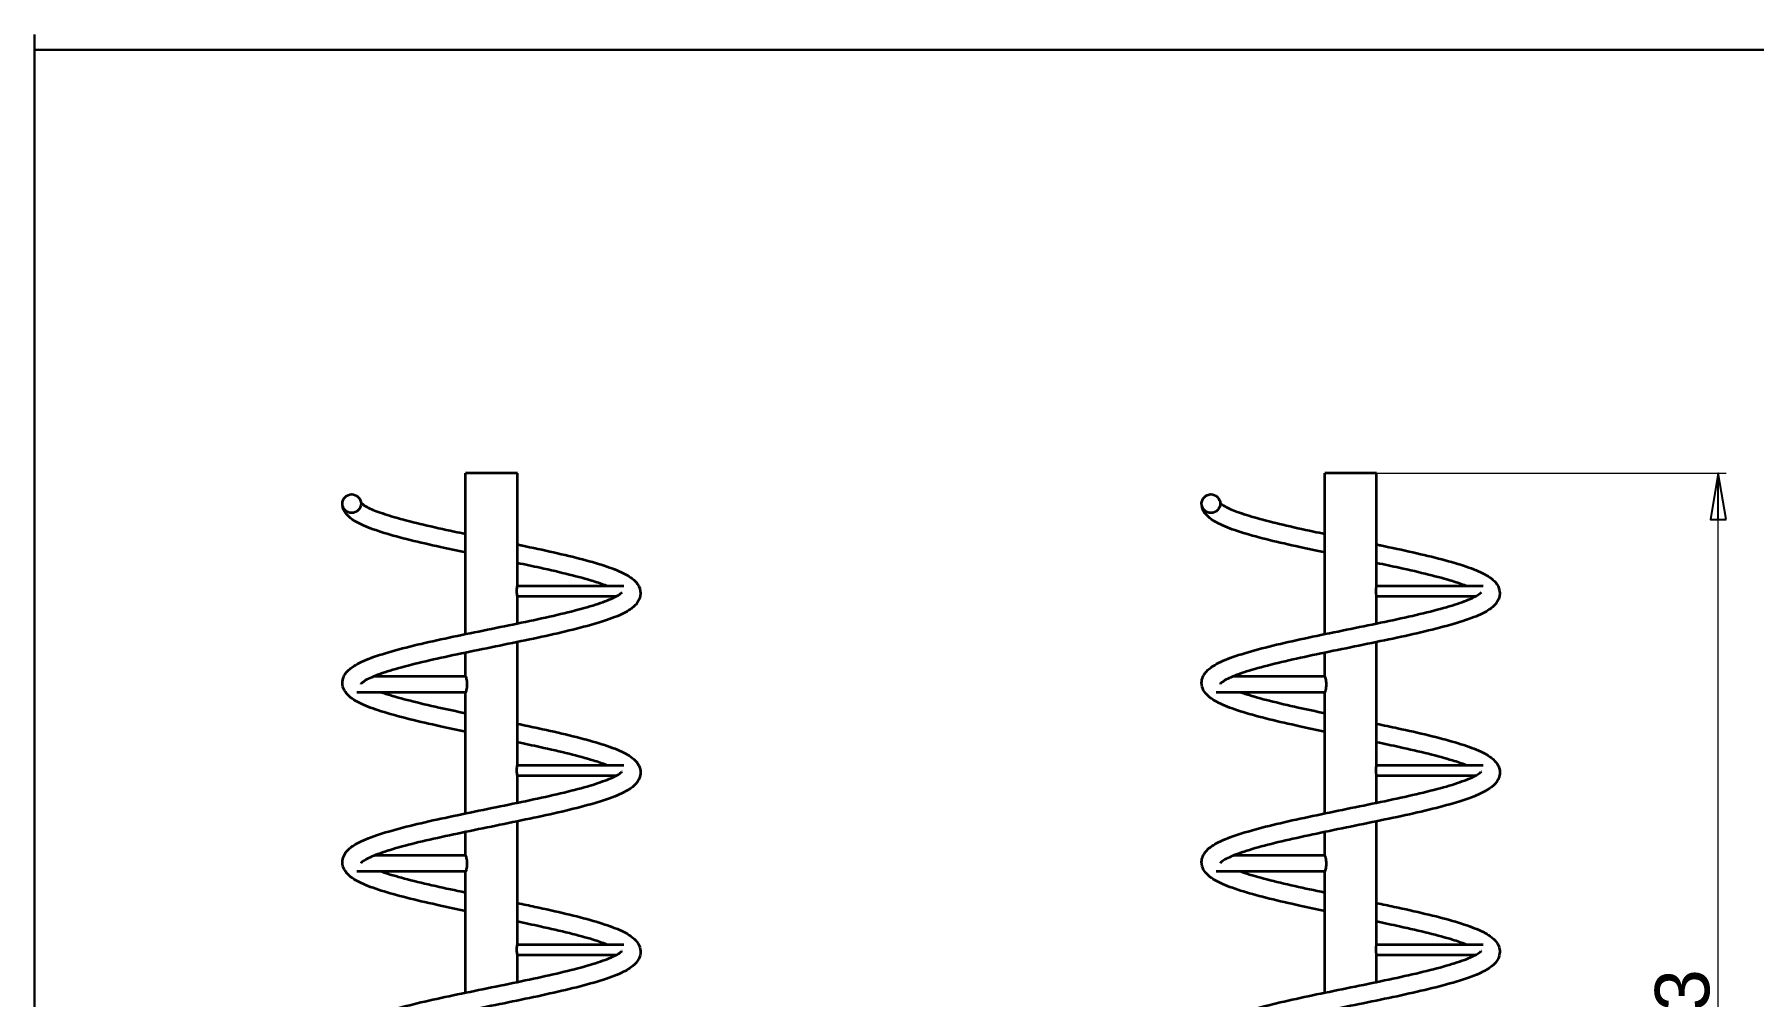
# Model space of a CAD drawing. Header units: millimetres. Extents: x 150 to 6235, y 143 to 4395.
# Drawn here: x 150 to 1811, y 3390 to 4320 of the extents above; entities that cross this region are included whole.
import ezdxf

# ---------------------------------------------------------------- set-up
doc = ezdxf.new("R2010")
doc.units = ezdxf.units.MM
doc.header["$LTSCALE"] = 15
doc.layers.add('AM_0', color=7, linetype='Continuous', lineweight=35)
doc.layers.add('AM_5', color=3, linetype='Continuous', lineweight=25, true_color=0x00ff00)
doc.layers.add('Skizziergeometrie(Böma)', color=179, linetype='Continuous', lineweight=30, true_color=0x262659)
doc.styles.add('WEC-3_5', font='arial.ttf')
doc.dimstyles.new('WEC_BEM', dxfattribs={"dimscale": 15, "dimtxt": 3.5, "dimasz": 3, "dimexe": 0.5, "dimexo": 0, "dimgap": 0.5, "dimtad": 1, "dimrnd": 1e-08, "dimtxsty": 'WEC-3_5', "dimblk": 'Filled-1', "dimcen": 0.09, "dimdle": 12, "dimclrd": 256, "dimclre": 256, "dimclrt": 7, "dimadec": 1, "dimazin": 2, "dimtfac": 0.571429, "dimtdec": 3, "dimtmove": 0, "dimatfit": 3, "dimldrblk": 'Filled-1', "dimfxl": 1, "dimtolj": 1, "dimlwd": 15, "dimlwe": 15, "dimarcsym": 0})

# ---------------------------------------------------------------- blocks, each defined once
blk = doc.blocks.new('Ränder A3')
at = {"layer": 'Skizziergeometrie(Böma)'}
for q in [(410, 287), (10, 10)]:
    blk.add_line((10, 287), q, dxfattribs=at)
blk = doc.blocks.new('Faltmarken_A3')
at = {"layer": 'Skizziergeometrie(Böma)'}
blk.add_line((0, 0), (0, 1), dxfattribs=at)
blk = doc.blocks.new('Filled-1')
at = {"color": 0}
for p, q in [((0, 0), (-1, 0.167)), ((-1, 0.167), (-1, -0.167)), ((-1, 0), (0, 0)), ((-1, -0.167), (0, 0))]:
    blk.add_line(p, q, dxfattribs=at)
at = {"color": 0, "flags": 128}
blk.add_lwpolyline([(-1, -0.167), (0, 0), (-1, 0.167), (-1, -0.167)], dxfattribs=at)
at = {"color": 0}
blk.add_solid([(-1, -0.167), (0, 0), (-1, 0.167), (-1, -0.167)], dxfattribs=at)
blk = doc.blocks.new('*D24')
at = {"layer": 'AM_5', "linetype": 'Continuous', "lineweight": 15, "transparency": 16777216}
for p, q in [((1446.6, 3896.2), (1784.1, 3896.2)), ((1776.6, 2708.2), (1776.6, 3851.2)), ((1450.1, 2663.2), (1784.1, 2663.2))]:
    blk.add_line(p, q, dxfattribs=at)
at = {"layer": 'Defpoints', "color": 0, "linetype": 'Continuous', "transparency": 16777216}
for p in [(1446.6, 3896.2), (1776.6, 3896.2), (1450.1, 2663.2)]:
    blk.add_point(p, dxfattribs=at)
at = {"layer": 'AM_5', "linetype": 'Continuous', "lineweight": 15, "transparency": 16777216, "xscale": 45, "yscale": 45, "zscale": 45}
for p, rotation in [((1776.6, 3896.2), 90), ((1776.6, 2663.2), 270)]:
    blk.add_blockref('Filled-1', p, dxfattribs=dict(at, rotation=rotation))
at = {"layer": 'AM_5', "color": 7, "linetype": 'Continuous', "lineweight": 18, "transparency": 16777216, "insert": (1715.4, 3253.8), "char_height": 52.5, "attachment_point": 1, "rotation": 90, "style": 'WEC-3_5'}
blk.add_mtext('\\A1;1233', dxfattribs=at)

msp = doc.modelspace()

# ---------------------------------------------------------------- linework, layer by layer
at = {"layer": 'AM_0'}
for p, q in [((616.565, 3896.231), (566.565, 3896.231)), ((566.565, 3740.626), (566.565, 3896.231)), ((616.565, 3787.231), (616.565, 3896.231)), ((1446.565, 3896.231), (1396.565, 3896.231)), ((1396.565, 3740.626), (1396.565, 3896.231)), ((1446.565, 3787.231), (1446.565, 3896.231)), ((616.565, 3787.231), (719.311, 3787.231)), ((1446.565, 3787.231), (1549.311, 3787.231)), ((616.565, 3777.231), (712.433, 3777.231)), ((616.565, 3750.895), (616.565, 3777.231)), ((1446.565, 3777.231), (1542.433, 3777.231)), ((1446.565, 3750.895), (1446.565, 3777.231)), ((566.565, 3699.756), (566.565, 3722.613)), ((616.565, 3614.031), (616.565, 3732.881)), ((1396.565, 3699.756), (1396.565, 3722.613)), ((1446.565, 3614.031), (1446.565, 3732.881)), ((566.565, 3699.756), (478.09, 3699.756)), ((1396.565, 3699.756), (1308.09, 3699.756)), ((566.565, 3684.307), (461.479, 3684.307)), ((566.565, 3567.426), (566.565, 3684.307)), ((1396.565, 3684.307), (1291.479, 3684.307)), ((1396.565, 3567.426), (1396.565, 3684.307)), ((616.565, 3614.031), (719.311, 3614.031)), ((616.565, 3604.031), (712.433, 3604.031)), ((616.565, 3577.695), (616.565, 3604.031)), ((1446.565, 3614.031), (1549.311, 3614.031)), ((1446.565, 3604.031), (1542.433, 3604.031)), ((1446.565, 3577.695), (1446.565, 3604.031)), ((616.565, 3440.831), (616.565, 3559.681)), ((1446.565, 3440.831), (1446.565, 3559.681)), ((566.565, 3526.556), (566.565, 3549.413)), ((1396.565, 3526.556), (1396.565, 3549.413)), ((566.565, 3526.556), (478.094, 3526.556)), ((1396.565, 3526.556), (1308.094, 3526.556)), ((566.565, 3511.107), (461.479, 3511.107)), ((566.565, 3394.226), (566.565, 3511.107)), ((1396.565, 3511.107), (1291.479, 3511.107)), ((1396.565, 3394.226), (1396.565, 3511.107)), ((616.565, 3440.831), (719.311, 3440.831)), ((1446.565, 3440.831), (1549.311, 3440.831)), ((616.565, 3430.831), (712.434, 3430.831)), ((616.565, 3404.495), (616.565, 3430.831)), ((1446.565, 3430.831), (1542.434, 3430.831)), ((1446.565, 3404.495), (1446.565, 3430.831))]:
    msp.add_line(p, q, dxfattribs=at)
for centre in [(456.509, 3866.642), (1286.509, 3866.642)]:
    msp.add_circle(centre, 9, dxfattribs=at)
for points, knots in [([(566.565, 3819.458), (558.304, 3821.17), (550.152, 3822.887), (531.988, 3826.846), (522.065, 3829.113), (503.767, 3833.643), (495.283, 3835.935), (480.232, 3840.566), (473.604, 3842.926), (462.336, 3847.907), (457.691, 3850.489), (450.487, 3856.924), (447.509, 3861.421), (447.509, 3866.642)], [500.73593796, 500.73593796, 500.73593796, 500.73593796, 503.29687198, 503.29687198, 506.66890046, 506.66890046, 510.0641345, 510.0641345, 513.50295685, 513.50295685, 517.05263081, 517.05263081, 520.45829493, 520.45829493, 520.45829493, 520.45829493]), ([(465.471, 3867.468), (465.972, 3866.886), (467.703, 3865.408), (473.373, 3862.289), (477.27, 3860.561), (487.267, 3856.852), (493.664, 3854.824), (508.372, 3850.675), (516.874, 3848.52), (535.233, 3844.188), (545.248, 3841.98), (559.181, 3839.016), (562.856, 3838.244), (566.565, 3837.471)], [2.33393601, 2.33393601, 2.33393601, 2.33393601, 5.08260782, 5.08260782, 7.80548868, 7.80548868, 10.87238754, 10.87238754, 14.09356645, 14.09356645, 17.38401489, 17.38401489, 18.53934458, 18.53934458, 18.53934458, 18.53934458]), ([(1396.565, 3819.458), (1388.304, 3821.17), (1380.152, 3822.887), (1361.988, 3826.846), (1352.065, 3829.113), (1333.767, 3833.643), (1325.283, 3835.935), (1310.232, 3840.566), (1303.604, 3842.926), (1292.336, 3847.907), (1287.691, 3850.489), (1280.487, 3856.924), (1277.509, 3861.421), (1277.509, 3866.642)], [500.73593796, 500.73593796, 500.73593796, 500.73593796, 503.29687198, 503.29687198, 506.66890046, 506.66890046, 510.0641345, 510.0641345, 513.50295685, 513.50295685, 517.05263081, 517.05263081, 520.45829493, 520.45829493, 520.45829493, 520.45829493]), ([(1295.471, 3867.468), (1295.972, 3866.886), (1297.703, 3865.408), (1303.373, 3862.289), (1307.27, 3860.561), (1317.267, 3856.852), (1323.664, 3854.824), (1338.372, 3850.675), (1346.874, 3848.52), (1365.233, 3844.188), (1375.248, 3841.98), (1389.181, 3839.016), (1392.856, 3838.244), (1396.565, 3837.471)], [2.33393601, 2.33393601, 2.33393601, 2.33393601, 5.08260782, 5.08260782, 7.80548868, 7.80548868, 10.87238754, 10.87238754, 14.09356645, 14.09356645, 17.38401489, 17.38401489, 18.53934458, 18.53934458, 18.53934458, 18.53934458]), ([(616.565, 3827.203), (617.833, 3826.94), (619.097, 3826.677), (631.112, 3824.174), (641.673, 3821.916), (661.572, 3817.416), (671.039, 3815.142), (688.269, 3810.587), (696.129, 3808.278), (709.856, 3803.572), (715.763, 3801.164), (725.69, 3795.853), (729.816, 3793.004), (734.35, 3786.33), (735.509, 3783.238), (735.509, 3776.393), (733.999, 3772.929), (729.879, 3767.63), (727.267, 3765.544), (719.835, 3760.827), (714.406, 3758.352), (701.055, 3753.353), (692.932, 3750.833), (675.25, 3745.994), (665.687, 3743.643), (645.616, 3739.03), (634.995, 3736.736), (613.375, 3732.203), (602.229, 3729.931), (580.2, 3725.433), (569.159, 3723.173), (547.992, 3718.7), (537.709, 3716.453), (518.683, 3712.012), (509.791, 3709.784), (494.125, 3705.412), (487.21, 3703.229), (476.062, 3699.057), (471.673, 3696.998), (466.381, 3693.725), (465.287, 3692.373), (465.287, 3692.373)], [23.65941097, 23.65941097, 23.65941097, 23.65941097, 24.05277495, 24.05277495, 27.41370282, 27.41370282, 30.79284521, 30.79284521, 34.20006692, 34.20006692, 37.66605998, 37.66605998, 41.29633405, 41.29633405, 43.38139547, 43.38139547, 45.76186245, 45.76186245, 48.18769576, 48.18769576, 51.70375388, 51.70375388, 55.40912705, 55.40912705, 58.90044327, 58.90044327, 62.31509171, 62.31509171, 65.69775572, 65.69775572, 69.06109415, 69.06109415, 72.4079809, 72.4079809, 75.73515364, 75.73515364, 79.03015013, 79.03015013, 82.25688928, 82.25688928, 85.14936193, 85.14936193, 85.14936193, 85.14936193]), ([(1446.565, 3827.203), (1447.833, 3826.94), (1449.097, 3826.677), (1461.112, 3824.174), (1471.673, 3821.916), (1491.572, 3817.416), (1501.039, 3815.142), (1518.269, 3810.587), (1526.129, 3808.278), (1539.856, 3803.572), (1545.763, 3801.164), (1555.69, 3795.853), (1559.816, 3793.004), (1564.35, 3786.33), (1565.509, 3783.238), (1565.509, 3776.393), (1563.999, 3772.929), (1559.879, 3767.63), (1557.267, 3765.544), (1549.835, 3760.827), (1544.406, 3758.352), (1531.055, 3753.353), (1522.932, 3750.833), (1505.25, 3745.994), (1495.687, 3743.643), (1475.616, 3739.03), (1464.995, 3736.736), (1443.375, 3732.203), (1432.229, 3729.931), (1410.2, 3725.433), (1399.159, 3723.173), (1377.992, 3718.7), (1367.709, 3716.453), (1348.683, 3712.012), (1339.791, 3709.784), (1324.125, 3705.412), (1317.21, 3703.229), (1306.062, 3699.057), (1301.673, 3696.998), (1296.381, 3693.725), (1295.287, 3692.373), (1295.287, 3692.373)], [23.65941097, 23.65941097, 23.65941097, 23.65941097, 24.05277495, 24.05277495, 27.41370282, 27.41370282, 30.79284521, 30.79284521, 34.20006692, 34.20006692, 37.66605998, 37.66605998, 41.29633405, 41.29633405, 43.38139547, 43.38139547, 45.76186245, 45.76186245, 48.18769576, 48.18769576, 51.70375388, 51.70375388, 55.40912705, 55.40912705, 58.90044327, 58.90044327, 62.31509171, 62.31509171, 65.69775572, 65.69775572, 69.06109415, 69.06109415, 72.4079809, 72.4079809, 75.73515364, 75.73515364, 79.03015013, 79.03015013, 82.25688928, 82.25688928, 85.14936193, 85.14936193, 85.14936193, 85.14936193]), ([(702.727, 3787.231), (698.959, 3788.683), (694.578, 3790.174), (682.941, 3793.751), (675.131, 3795.872), (657.938, 3800.155), (648.39, 3802.349), (631.368, 3806.078), (624.024, 3807.635), (616.565, 3809.189)], [484.56194929, 484.56194929, 484.56194929, 484.56194929, 486.83834593, 486.83834593, 490.01758017, 490.01758017, 493.28921939, 493.28921939, 495.61318083, 495.61318083, 495.61318083, 495.61318083]), ([(1532.727, 3787.231), (1528.959, 3788.683), (1524.578, 3790.174), (1512.941, 3793.751), (1505.131, 3795.872), (1487.938, 3800.155), (1478.39, 3802.349), (1461.368, 3806.078), (1454.024, 3807.635), (1446.565, 3809.189)], [484.56194929, 484.56194929, 484.56194929, 484.56194929, 486.83834593, 486.83834593, 490.01758017, 490.01758017, 493.28921939, 493.28921939, 495.61318083, 495.61318083, 495.61318083, 495.61318083]), ([(616.565, 3777.231), (616.565, 3777.231), (616.539, 3777.358), (616.445, 3777.868), (616.377, 3778.253), (616.251, 3779.139), (616.183, 3779.7), (616.087, 3780.931), (616.06, 3781.602), (616.06, 3782.861), (616.087, 3783.532), (616.183, 3784.763), (616.251, 3785.324), (616.377, 3786.21), (616.445, 3786.594), (616.539, 3787.105), (616.565, 3787.231), (616.565, 3787.231)], [0.75556934, 0.75556934, 0.75556934, 0.75556934, 0.94445639, 0.94445639, 1.13334343, 1.13334343, 1.32224106, 1.32224106, 1.51113868, 1.51113868, 1.70003631, 1.70003631, 1.88893394, 1.88893394, 2.07782098, 2.07782098, 2.26670803, 2.26670803, 2.26670803, 2.26670803]), ([(1446.565, 3777.231), (1446.565, 3777.231), (1446.539, 3777.358), (1446.445, 3777.868), (1446.377, 3778.253), (1446.251, 3779.139), (1446.183, 3779.7), (1446.087, 3780.931), (1446.06, 3781.602), (1446.06, 3782.861), (1446.087, 3783.532), (1446.183, 3784.763), (1446.251, 3785.324), (1446.377, 3786.21), (1446.445, 3786.594), (1446.539, 3787.105), (1446.565, 3787.231), (1446.565, 3787.231)], [0.75556934, 0.75556934, 0.75556934, 0.75556934, 0.94445639, 0.94445639, 1.13334343, 1.13334343, 1.32224106, 1.32224106, 1.51113868, 1.51113868, 1.70003631, 1.70003631, 1.88893394, 1.88893394, 2.07782098, 2.07782098, 2.26670803, 2.26670803, 2.26670803, 2.26670803]), ([(566.565, 3646.258), (558.285, 3647.974), (550.114, 3649.695), (531.936, 3653.658), (522.015, 3655.925), (503.722, 3660.455), (495.24, 3662.747), (480.196, 3667.379), (473.571, 3669.739), (462.31, 3674.721), (457.667, 3677.303), (450.477, 3683.739), (447.509, 3688.231), (447.509, 3697.533), (449.398, 3701.328), (454.114, 3706.728), (456.915, 3708.791), (464.917, 3713.516), (470.765, 3716.038), (484.82, 3721.05), (493.149, 3723.544), (511.169, 3728.345), (520.882, 3730.686), (541.191, 3735.284), (551.907, 3737.574), (573.641, 3742.102), (584.809, 3744.372), (606.802, 3748.867), (617.786, 3751.125), (638.761, 3755.595), (648.909, 3757.841), (667.592, 3762.276), (676.276, 3764.5), (691.455, 3768.859), (698.095, 3771.033), (708.618, 3775.159), (712.66, 3777.19), (716.941, 3780.075), (717.731, 3781.111), (717.731, 3781.111)], [413.99472069, 413.99472069, 413.99472069, 413.99472069, 416.56154016, 416.56154016, 419.93360133, 419.93360133, 423.32888751, 423.32888751, 426.76782166, 426.76782166, 430.31781676, 430.31781676, 433.71714399, 433.71714399, 436.38602747, 436.38602747, 438.88571057, 438.88571057, 442.49854985, 442.49854985, 446.17226038, 446.17226038, 449.64923035, 449.64923035, 453.05871024, 453.05871024, 456.43864153, 456.43864153, 459.79996457, 459.79996457, 463.14476955, 463.14476955, 466.46897894, 466.46897894, 469.75840663, 469.75840663, 472.97189999, 472.97189999, 475.48241703, 475.48241703, 475.48241703, 475.48241703]), ([(1396.565, 3646.258), (1388.285, 3647.974), (1380.114, 3649.695), (1361.936, 3653.658), (1352.015, 3655.925), (1333.722, 3660.455), (1325.24, 3662.747), (1310.196, 3667.379), (1303.571, 3669.739), (1292.31, 3674.721), (1287.667, 3677.303), (1280.477, 3683.739), (1277.509, 3688.231), (1277.509, 3697.533), (1279.398, 3701.328), (1284.114, 3706.728), (1286.915, 3708.791), (1294.917, 3713.516), (1300.765, 3716.038), (1314.82, 3721.05), (1323.149, 3723.544), (1341.169, 3728.345), (1350.882, 3730.686), (1371.191, 3735.284), (1381.907, 3737.574), (1403.641, 3742.102), (1414.809, 3744.372), (1436.802, 3748.867), (1447.786, 3751.125), (1468.761, 3755.595), (1478.909, 3757.841), (1497.592, 3762.276), (1506.276, 3764.5), (1521.455, 3768.859), (1528.095, 3771.033), (1538.618, 3775.159), (1542.66, 3777.19), (1546.941, 3780.075), (1547.731, 3781.111), (1547.731, 3781.111)], [413.99472069, 413.99472069, 413.99472069, 413.99472069, 416.56154016, 416.56154016, 419.93360133, 419.93360133, 423.32888751, 423.32888751, 426.76782166, 426.76782166, 430.31781676, 430.31781676, 433.71714399, 433.71714399, 436.38602747, 436.38602747, 438.88571057, 438.88571057, 442.49854985, 442.49854985, 446.17226038, 446.17226038, 449.64923035, 449.64923035, 453.05871024, 453.05871024, 456.43864153, 456.43864153, 459.79996457, 459.79996457, 463.14476955, 463.14476955, 466.46897894, 466.46897894, 469.75840663, 469.75840663, 472.97189999, 472.97189999, 475.48241703, 475.48241703, 475.48241703, 475.48241703]), ([(566.565, 3699.756), (566.565, 3699.756), (566.628, 3699.56), (566.855, 3698.769), (567.017, 3698.176), (567.322, 3696.811), (567.487, 3695.947), (567.722, 3694.046), (567.789, 3693.008), (567.789, 3692.031)], [3.51676112, 3.51676112, 3.51676112, 3.51676112, 3.80977515, 3.80977515, 4.10278917, 4.10278917, 4.395902, 4.395902, 4.68901483, 4.68901483, 4.68901483, 4.68901483]), ([(567.789, 3692.031), (567.789, 3691.054), (567.722, 3690.017), (567.487, 3688.116), (567.322, 3687.252), (567.017, 3685.887), (566.855, 3685.294), (566.628, 3684.503), (566.565, 3684.307), (566.565, 3684.307)], [0, 0, 0, 0, 0.29311283, 0.29311283, 0.58622566, 0.58622566, 0.87923968, 0.87923968, 1.17225371, 1.17225371, 1.17225371, 1.17225371]), ([(1396.565, 3699.756), (1396.565, 3699.756), (1396.628, 3699.56), (1396.855, 3698.769), (1397.017, 3698.176), (1397.322, 3696.811), (1397.487, 3695.947), (1397.722, 3694.046), (1397.789, 3693.008), (1397.789, 3692.031)], [3.51676112, 3.51676112, 3.51676112, 3.51676112, 3.80977515, 3.80977515, 4.10278917, 4.10278917, 4.395902, 4.395902, 4.68901483, 4.68901483, 4.68901483, 4.68901483]), ([(1397.789, 3692.031), (1397.789, 3691.054), (1397.722, 3690.017), (1397.487, 3688.116), (1397.322, 3687.252), (1397.017, 3685.887), (1396.855, 3685.294), (1396.628, 3684.503), (1396.565, 3684.307), (1396.565, 3684.307)], [0, 0, 0, 0, 0.29311283, 0.29311283, 0.58622566, 0.58622566, 0.87923968, 0.87923968, 1.17225371, 1.17225371, 1.17225371, 1.17225371]), ([(485.638, 3684.307), (487.301, 3683.732), (489.046, 3683.154), (497.37, 3680.51), (504.922, 3678.404), (521.67, 3674.141), (531.035, 3671.953), (549.094, 3667.949), (557.757, 3666.107), (566.565, 3664.271)], [95.23524886, 95.23524886, 95.23524886, 95.23524886, 96.11954234, 96.11954234, 99.2810155, 99.2810155, 102.54478202, 102.54478202, 105.29175565, 105.29175565, 105.29175565, 105.29175565]), ([(1315.638, 3684.307), (1317.301, 3683.732), (1319.046, 3683.154), (1327.37, 3680.51), (1334.922, 3678.404), (1351.67, 3674.141), (1361.035, 3671.953), (1379.094, 3667.949), (1387.757, 3666.107), (1396.565, 3664.271)], [95.23524886, 95.23524886, 95.23524886, 95.23524886, 96.11954234, 96.11954234, 99.2810155, 99.2810155, 102.54478202, 102.54478202, 105.29175565, 105.29175565, 105.29175565, 105.29175565]), ([(616.565, 3654.002), (623.44, 3652.578), (630.232, 3651.151), (647.249, 3647.482), (657.315, 3645.217), (675.957, 3640.694), (684.648, 3638.406), (700.144, 3633.794), (707.02, 3631.447), (718.766, 3626.542), (723.641, 3624.01), (729.649, 3619.276), (731.513, 3617.424), (734.228, 3613.186), (735.164, 3610.846), (735.827, 3604.607), (734.551, 3600.775), (730.737, 3595.306), (728.392, 3593.253), (721.646, 3588.584), (716.656, 3586.158), (704.077, 3581.167), (696.202, 3578.621), (678.923, 3573.741), (669.53, 3571.375), (649.733, 3566.744), (639.225, 3564.445), (617.75, 3559.905), (606.639, 3557.631), (584.592, 3553.129), (573.5, 3550.869), (552.144, 3546.392), (541.723, 3544.143), (522.341, 3539.697), (513.229, 3537.465), (497.05, 3533.08), (489.84, 3530.888), (478.025, 3526.673), (473.268, 3524.589), (467.01, 3521.038), (465.453, 3519.423), (465.292, 3519.181), (465.287, 3519.173), (465.287, 3519.173)], [110.41426945, 110.41426945, 110.41426945, 110.41426945, 112.54408174, 112.54408174, 115.91382204, 115.91382204, 119.30547593, 119.30547593, 122.73676054, 122.73676054, 126.26512829, 126.26512829, 128.17090488, 128.17090488, 129.81188032, 129.81188032, 132.27681851, 132.27681851, 134.5453159, 134.5453159, 137.95498912, 137.95498912, 141.6909032, 141.6909032, 145.20056874, 145.20056874, 148.6215337, 148.6215337, 152.00739275, 152.00739275, 155.37299013, 155.37299013, 158.7221128, 158.7221128, 162.05234805, 162.05234805, 165.35291434, 165.35291434, 168.59254108, 168.59254108, 171.67518295, 171.67518295, 171.90874336, 171.90874336, 171.90874336, 171.90874336]), ([(1446.565, 3654.002), (1453.44, 3652.578), (1460.232, 3651.151), (1477.249, 3647.482), (1487.315, 3645.217), (1505.957, 3640.694), (1514.648, 3638.406), (1530.144, 3633.794), (1537.02, 3631.447), (1548.766, 3626.542), (1553.641, 3624.01), (1559.649, 3619.276), (1561.513, 3617.424), (1564.228, 3613.186), (1565.164, 3610.846), (1565.827, 3604.607), (1564.551, 3600.775), (1560.737, 3595.306), (1558.392, 3593.253), (1551.646, 3588.584), (1546.656, 3586.158), (1534.077, 3581.167), (1526.202, 3578.621), (1508.923, 3573.741), (1499.53, 3571.375), (1479.733, 3566.744), (1469.225, 3564.445), (1447.75, 3559.905), (1436.639, 3557.631), (1414.592, 3553.129), (1403.5, 3550.869), (1382.144, 3546.392), (1371.723, 3544.143), (1352.341, 3539.697), (1343.229, 3537.465), (1327.05, 3533.08), (1319.84, 3530.888), (1308.025, 3526.673), (1303.268, 3524.589), (1297.01, 3521.038), (1295.453, 3519.423), (1295.292, 3519.181), (1295.287, 3519.173), (1295.287, 3519.173)], [110.41426945, 110.41426945, 110.41426945, 110.41426945, 112.54408174, 112.54408174, 115.91382204, 115.91382204, 119.30547593, 119.30547593, 122.73676054, 122.73676054, 126.26512829, 126.26512829, 128.17090488, 128.17090488, 129.81188032, 129.81188032, 132.27681851, 132.27681851, 134.5453159, 134.5453159, 137.95498912, 137.95498912, 141.6909032, 141.6909032, 145.20056874, 145.20056874, 148.6215337, 148.6215337, 152.00739275, 152.00739275, 155.37299013, 155.37299013, 158.7221128, 158.7221128, 162.05234805, 162.05234805, 165.35291434, 165.35291434, 168.59254108, 168.59254108, 171.67518295, 171.67518295, 171.90874336, 171.90874336, 171.90874336, 171.90874336]), ([(702.727, 3614.031), (698.95, 3615.486), (694.557, 3616.981), (682.902, 3620.562), (675.089, 3622.683), (657.89, 3626.967), (648.339, 3629.161), (631.331, 3632.886), (624.005, 3634.439), (616.565, 3635.989)], [397.82072745, 397.82072745, 397.82072745, 397.82072745, 400.10255819, 400.10255819, 403.28202904, 403.28202904, 406.55377328, 406.55377328, 408.87196627, 408.87196627, 408.87196627, 408.87196627]), ([(1532.727, 3614.031), (1528.95, 3615.486), (1524.557, 3616.981), (1512.902, 3620.562), (1505.089, 3622.683), (1487.89, 3626.967), (1478.339, 3629.161), (1461.331, 3632.886), (1454.005, 3634.439), (1446.565, 3635.989)], [397.82072745, 397.82072745, 397.82072745, 397.82072745, 400.10255819, 400.10255819, 403.28202904, 403.28202904, 406.55377328, 406.55377328, 408.87196627, 408.87196627, 408.87196627, 408.87196627]), ([(566.565, 3473.058), (558.345, 3474.762), (550.232, 3476.47), (532.101, 3480.421), (522.174, 3482.687), (503.865, 3487.217), (495.374, 3489.51), (480.31, 3494.14), (473.674, 3496.499), (462.393, 3501.478), (457.74, 3504.057), (450.509, 3510.493), (447.509, 3515), (447.509, 3524.339), (449.404, 3528.139), (454.128, 3533.54), (456.93, 3535.602), (464.94, 3540.327), (470.793, 3542.85), (484.856, 3547.862), (493.188, 3550.355), (511.212, 3555.156), (520.927, 3557.496), (541.239, 3562.094), (551.956, 3564.385), (573.692, 3568.912), (584.859, 3571.182), (606.853, 3575.677), (617.835, 3577.935), (638.808, 3582.405), (648.954, 3584.651), (667.633, 3589.086), (676.314, 3591.31), (691.487, 3595.669), (698.123, 3597.843), (708.638, 3601.968), (712.676, 3603.999), (716.944, 3606.879), (717.731, 3607.911), (717.731, 3607.911)], [327.25375401, 327.25375401, 327.25375401, 327.25375401, 329.80206617, 329.80206617, 333.1740246, 333.1740246, 336.56914701, 336.56914701, 340.00773018, 340.00773018, 343.5567176, 343.5567176, 346.97596858, 346.97596858, 349.64884643, 349.64884643, 352.14913179, 352.14913179, 355.76315673, 355.76315673, 359.43646113, 359.43646113, 362.91326278, 362.91326278, 366.32268053, 366.32268053, 369.70257826, 369.70257826, 373.06387604, 373.06387604, 376.40865438, 376.40865438, 379.73282515, 379.73282515, 383.02217916, 383.02217916, 386.23549497, 386.23549497, 388.7412117, 388.7412117, 388.7412117, 388.7412117]), ([(616.565, 3604.031), (616.565, 3604.031), (616.539, 3604.158), (616.445, 3604.668), (616.377, 3605.053), (616.251, 3605.939), (616.183, 3606.5), (616.087, 3607.731), (616.06, 3608.402), (616.06, 3609.661), (616.087, 3610.332), (616.183, 3611.563), (616.251, 3612.124), (616.377, 3613.01), (616.445, 3613.394), (616.539, 3613.905), (616.565, 3614.031), (616.565, 3614.031)], [0.75556934, 0.75556934, 0.75556934, 0.75556934, 0.94445639, 0.94445639, 1.13334343, 1.13334343, 1.32224106, 1.32224106, 1.51113868, 1.51113868, 1.70003631, 1.70003631, 1.88893394, 1.88893394, 2.07782098, 2.07782098, 2.26670803, 2.26670803, 2.26670803, 2.26670803]), ([(1396.565, 3473.058), (1388.345, 3474.762), (1380.232, 3476.47), (1362.101, 3480.421), (1352.174, 3482.687), (1333.865, 3487.217), (1325.374, 3489.51), (1310.31, 3494.14), (1303.674, 3496.499), (1292.393, 3501.478), (1287.74, 3504.057), (1280.509, 3510.493), (1277.509, 3515), (1277.509, 3524.339), (1279.404, 3528.139), (1284.128, 3533.54), (1286.93, 3535.602), (1294.94, 3540.327), (1300.793, 3542.85), (1314.856, 3547.862), (1323.188, 3550.355), (1341.212, 3555.156), (1350.927, 3557.496), (1371.239, 3562.094), (1381.956, 3564.385), (1403.692, 3568.912), (1414.859, 3571.182), (1436.853, 3575.677), (1447.835, 3577.935), (1468.808, 3582.405), (1478.954, 3584.651), (1497.633, 3589.086), (1506.314, 3591.31), (1521.487, 3595.669), (1528.123, 3597.843), (1538.638, 3601.968), (1542.676, 3603.999), (1546.944, 3606.879), (1547.731, 3607.911), (1547.731, 3607.911)], [327.25375401, 327.25375401, 327.25375401, 327.25375401, 329.80206617, 329.80206617, 333.1740246, 333.1740246, 336.56914701, 336.56914701, 340.00773018, 340.00773018, 343.5567176, 343.5567176, 346.97596858, 346.97596858, 349.64884643, 349.64884643, 352.14913179, 352.14913179, 355.76315673, 355.76315673, 359.43646113, 359.43646113, 362.91326278, 362.91326278, 366.32268053, 366.32268053, 369.70257826, 369.70257826, 373.06387604, 373.06387604, 376.40865438, 376.40865438, 379.73282515, 379.73282515, 383.02217916, 383.02217916, 386.23549497, 386.23549497, 388.7412117, 388.7412117, 388.7412117, 388.7412117]), ([(1446.565, 3604.031), (1446.565, 3604.031), (1446.539, 3604.158), (1446.445, 3604.668), (1446.377, 3605.053), (1446.251, 3605.939), (1446.183, 3606.5), (1446.087, 3607.731), (1446.06, 3608.402), (1446.06, 3609.661), (1446.087, 3610.332), (1446.183, 3611.563), (1446.251, 3612.124), (1446.377, 3613.01), (1446.445, 3613.394), (1446.539, 3613.905), (1446.565, 3614.031), (1446.565, 3614.031)], [0.75556934, 0.75556934, 0.75556934, 0.75556934, 0.94445639, 0.94445639, 1.13334343, 1.13334343, 1.32224106, 1.32224106, 1.51113868, 1.51113868, 1.70003631, 1.70003631, 1.88893394, 1.88893394, 2.07782098, 2.07782098, 2.26670803, 2.26670803, 2.26670803, 2.26670803]), ([(566.565, 3526.556), (566.565, 3526.556), (566.628, 3526.36), (566.855, 3525.569), (567.017, 3524.976), (567.322, 3523.611), (567.487, 3522.747), (567.722, 3520.846), (567.789, 3519.808), (567.789, 3518.831)], [3.51676112, 3.51676112, 3.51676112, 3.51676112, 3.80977515, 3.80977515, 4.10278917, 4.10278917, 4.395902, 4.395902, 4.68901483, 4.68901483, 4.68901483, 4.68901483]), ([(1396.565, 3526.556), (1396.565, 3526.556), (1396.628, 3526.36), (1396.855, 3525.569), (1397.017, 3524.976), (1397.322, 3523.611), (1397.487, 3522.747), (1397.722, 3520.846), (1397.789, 3519.808), (1397.789, 3518.831)], [3.51676112, 3.51676112, 3.51676112, 3.51676112, 3.80977515, 3.80977515, 4.10278917, 4.10278917, 4.395902, 4.395902, 4.68901483, 4.68901483, 4.68901483, 4.68901483]), ([(485.636, 3511.107), (486.677, 3510.747), (487.75, 3510.386), (495.113, 3507.977), (502.434, 3505.884), (518.783, 3501.641), (527.982, 3499.458), (546.865, 3495.223), (556.629, 3493.141), (566.565, 3491.071)], [181.99217557, 181.99217557, 181.99217557, 181.99217557, 182.54609007, 182.54609007, 185.69076296, 185.69076296, 188.94707052, 188.94707052, 192.04933137, 192.04933137, 192.04933137, 192.04933137]), ([(567.789, 3518.831), (567.789, 3517.854), (567.722, 3516.817), (567.487, 3514.916), (567.322, 3514.052), (567.017, 3512.687), (566.855, 3512.094), (566.628, 3511.303), (566.565, 3511.107), (566.565, 3511.107)], [0, 0, 0, 0, 0.29311283, 0.29311283, 0.58622566, 0.58622566, 0.87923968, 0.87923968, 1.17225371, 1.17225371, 1.17225371, 1.17225371]), ([(1315.636, 3511.107), (1316.677, 3510.747), (1317.75, 3510.386), (1325.113, 3507.977), (1332.434, 3505.884), (1348.783, 3501.641), (1357.982, 3499.458), (1376.865, 3495.223), (1386.629, 3493.141), (1396.565, 3491.071)], [181.99217557, 181.99217557, 181.99217557, 181.99217557, 182.54609007, 182.54609007, 185.69076296, 185.69076296, 188.94707052, 188.94707052, 192.04933137, 192.04933137, 192.04933137, 192.04933137]), ([(1397.789, 3518.831), (1397.789, 3517.854), (1397.722, 3516.817), (1397.487, 3514.916), (1397.322, 3514.052), (1397.017, 3512.687), (1396.855, 3512.094), (1396.628, 3511.303), (1396.565, 3511.107), (1396.565, 3511.107)], [0, 0, 0, 0, 0.29311283, 0.29311283, 0.58622566, 0.58622566, 0.87923968, 0.87923968, 1.17225371, 1.17225371, 1.17225371, 1.17225371]), ([(616.565, 3480.802), (622.273, 3479.619), (627.919, 3478.436), (643.944, 3475.01), (654.126, 3472.748), (673.053, 3468.23), (681.916, 3465.946), (697.79, 3461.348), (704.878, 3459.011), (717.038, 3454.161), (722.12, 3451.662), (730.579, 3445.608), (734.402, 3441.58), (735.445, 3435.195), (735.509, 3434.418), (735.509, 3431.301), (734.897, 3428.981), (732.459, 3424.062), (730.306, 3421.776), (724.433, 3417.037), (720.271, 3414.746), (709.246, 3409.829), (701.914, 3407.25), (685.494, 3402.301), (676.426, 3399.904), (657.166, 3395.23), (646.89, 3392.921), (625.734, 3388.367), (614.715, 3386.089), (592.694, 3381.579), (581.537, 3379.316), (559.893, 3374.833), (549.249, 3372.581), (529.269, 3368.126), (519.781, 3365.889), (502.71, 3361.483), (494.984, 3359.278), (481.999, 3355.002), (476.592, 3352.879), (468.86, 3349.064), (466.404, 3347.227), (465.379, 3346.124), (465.287, 3345.973), (465.287, 3345.973)], [197.17111734, 197.17111734, 197.17111734, 197.17111734, 198.93880235, 198.93880235, 202.30662756, 202.30662756, 205.69539, 205.69539, 209.12079229, 209.12079229, 212.63305876, 212.63305876, 216.37865401, 216.37865401, 216.88517493, 216.88517493, 218.41254106, 218.41254106, 220.66868619, 220.66868619, 223.79157933, 223.79157933, 227.55468635, 227.55468635, 231.1064304, 231.1064304, 234.54119367, 234.54119367, 237.93356485, 237.93356485, 241.30348611, 241.30348611, 244.65662417, 244.65662417, 247.99204746, 247.99204746, 251.30159342, 251.30159342, 254.56114864, 254.56114864, 257.69850312, 257.69850312, 258.66246799, 258.66246799, 258.66246799, 258.66246799]), ([(1446.565, 3480.802), (1452.273, 3479.619), (1457.919, 3478.436), (1473.944, 3475.01), (1484.126, 3472.748), (1503.053, 3468.23), (1511.916, 3465.946), (1527.79, 3461.348), (1534.878, 3459.011), (1547.038, 3454.161), (1552.12, 3451.662), (1560.579, 3445.608), (1564.402, 3441.58), (1565.445, 3435.195), (1565.509, 3434.418), (1565.509, 3431.301), (1564.897, 3428.981), (1562.459, 3424.062), (1560.306, 3421.776), (1554.433, 3417.037), (1550.271, 3414.746), (1539.246, 3409.829), (1531.914, 3407.25), (1515.494, 3402.301), (1506.426, 3399.904), (1487.166, 3395.23), (1476.89, 3392.921), (1455.734, 3388.367), (1444.715, 3386.089), (1422.694, 3381.579), (1411.537, 3379.316), (1389.893, 3374.833), (1379.249, 3372.581), (1359.269, 3368.126), (1349.781, 3365.889), (1332.71, 3361.483), (1324.984, 3359.278), (1311.999, 3355.002), (1306.592, 3352.879), (1298.86, 3349.064), (1296.404, 3347.227), (1295.379, 3346.124), (1295.287, 3345.973), (1295.287, 3345.973)], [197.17111734, 197.17111734, 197.17111734, 197.17111734, 198.93880235, 198.93880235, 202.30662756, 202.30662756, 205.69539, 205.69539, 209.12079229, 209.12079229, 212.63305876, 212.63305876, 216.37865401, 216.37865401, 216.88517493, 216.88517493, 218.41254106, 218.41254106, 220.66868619, 220.66868619, 223.79157933, 223.79157933, 227.55468635, 227.55468635, 231.1064304, 231.1064304, 234.54119367, 234.54119367, 237.93356485, 237.93356485, 241.30348611, 241.30348611, 244.65662417, 244.65662417, 247.99204746, 247.99204746, 251.30159342, 251.30159342, 254.56114864, 254.56114864, 257.69850312, 257.69850312, 258.66246799, 258.66246799, 258.66246799, 258.66246799]), ([(702.727, 3440.831), (698.978, 3442.275), (694.623, 3443.759), (683.024, 3447.327), (675.221, 3449.448), (658.042, 3453.731), (648.499, 3455.925), (631.446, 3459.661), (624.063, 3461.227), (616.565, 3462.789)], [311.07977523, 311.07977523, 311.07977523, 311.07977523, 313.34451977, 313.34451977, 316.52324544, 316.52324544, 319.79465896, 319.79465896, 322.13099154, 322.13099154, 322.13099154, 322.13099154]), ([(1532.727, 3440.831), (1528.978, 3442.275), (1524.623, 3443.759), (1513.024, 3447.327), (1505.221, 3449.448), (1488.042, 3453.731), (1478.499, 3455.925), (1461.446, 3459.661), (1454.063, 3461.227), (1446.565, 3462.789)], [311.07977523, 311.07977523, 311.07977523, 311.07977523, 313.34451977, 313.34451977, 316.52324544, 316.52324544, 319.79465896, 319.79465896, 322.13099154, 322.13099154, 322.13099154, 322.13099154]), ([(616.565, 3430.831), (616.565, 3430.831), (616.539, 3430.958), (616.445, 3431.468), (616.377, 3431.853), (616.251, 3432.739), (616.183, 3433.3), (616.087, 3434.531), (616.06, 3435.202), (616.06, 3436.461), (616.087, 3437.132), (616.183, 3438.363), (616.251, 3438.924), (616.377, 3439.81), (616.445, 3440.194), (616.539, 3440.705), (616.565, 3440.831), (616.565, 3440.831)], [0.75556934, 0.75556934, 0.75556934, 0.75556934, 0.94445639, 0.94445639, 1.13334343, 1.13334343, 1.32224106, 1.32224106, 1.51113868, 1.51113868, 1.70003631, 1.70003631, 1.88893394, 1.88893394, 2.07782098, 2.07782098, 2.26670803, 2.26670803, 2.26670803, 2.26670803]), ([(1446.565, 3430.831), (1446.565, 3430.831), (1446.539, 3430.958), (1446.445, 3431.468), (1446.377, 3431.853), (1446.251, 3432.739), (1446.183, 3433.3), (1446.087, 3434.531), (1446.06, 3435.202), (1446.06, 3436.461), (1446.087, 3437.132), (1446.183, 3438.363), (1446.251, 3438.924), (1446.377, 3439.81), (1446.445, 3440.194), (1446.539, 3440.705), (1446.565, 3440.831), (1446.565, 3440.831)], [0.75556934, 0.75556934, 0.75556934, 0.75556934, 0.94445639, 0.94445639, 1.13334343, 1.13334343, 1.32224106, 1.32224106, 1.51113868, 1.51113868, 1.70003631, 1.70003631, 1.88893394, 1.88893394, 2.07782098, 2.07782098, 2.26670803, 2.26670803, 2.26670803, 2.26670803]), ([(566.565, 3299.858), (558.157, 3301.601), (549.86, 3303.349), (531.578, 3307.338), (521.671, 3309.605), (503.412, 3314.136), (494.95, 3316.429), (479.949, 3321.062), (473.348, 3323.424), (462.132, 3328.414), (457.511, 3331.001), (450.41, 3337.441), (447.509, 3341.897), (447.509, 3351.12), (449.387, 3354.906), (454.086, 3360.304), (456.881, 3362.368), (464.869, 3367.093), (470.706, 3369.614), (484.741, 3374.626), (493.064, 3377.12), (511.076, 3381.922), (520.784, 3384.263), (541.088, 3388.861), (551.801, 3391.152), (573.532, 3395.68), (584.699, 3397.95), (606.694, 3402.445), (617.679, 3404.703), (638.66, 3409.173), (648.812, 3411.419), (667.504, 3415.854), (676.194, 3418.079), (691.387, 3422.438), (698.034, 3424.612), (708.574, 3428.739), (712.626, 3430.772), (716.933, 3433.667), (717.731, 3434.711), (717.731, 3434.711)], [240.51199823, 240.51199823, 240.51199823, 240.51199823, 243.11878767, 243.11878767, 246.49107133, 246.49107133, 249.88671304, 249.88671304, 253.32641118, 253.32641118, 256.87860432, 256.87860432, 260.23487072, 260.23487072, 262.89516081, 262.89516081, 265.39355145, 265.39355145, 269.00382727, 269.00382727, 272.67841185, 272.67841185, 276.15574522, 276.15574522, 279.56535913, 279.56535913, 282.94536275, 282.94536275, 286.30674019, 286.30674019, 289.65160248, 289.65160248, 292.97589489, 292.97589489, 296.26548092, 296.26548092, 299.4793556, 299.4793556, 302.00020869, 302.00020869, 302.00020869, 302.00020869]), ([(1396.565, 3299.858), (1388.157, 3301.601), (1379.86, 3303.349), (1361.578, 3307.338), (1351.671, 3309.605), (1333.412, 3314.136), (1324.95, 3316.429), (1309.949, 3321.062), (1303.348, 3323.424), (1292.132, 3328.414), (1287.511, 3331.001), (1280.41, 3337.441), (1277.509, 3341.897), (1277.509, 3351.12), (1279.387, 3354.906), (1284.086, 3360.304), (1286.881, 3362.368), (1294.869, 3367.093), (1300.706, 3369.614), (1314.741, 3374.626), (1323.064, 3377.12), (1341.076, 3381.922), (1350.784, 3384.263), (1371.088, 3388.861), (1381.801, 3391.152), (1403.532, 3395.68), (1414.699, 3397.95), (1436.694, 3402.445), (1447.679, 3404.703), (1468.66, 3409.173), (1478.812, 3411.419), (1497.504, 3415.854), (1506.194, 3418.079), (1521.387, 3422.438), (1528.034, 3424.612), (1538.574, 3428.739), (1542.626, 3430.772), (1546.933, 3433.667), (1547.731, 3434.711), (1547.731, 3434.711)], [240.51199823, 240.51199823, 240.51199823, 240.51199823, 243.11878767, 243.11878767, 246.49107133, 246.49107133, 249.88671304, 249.88671304, 253.32641118, 253.32641118, 256.87860432, 256.87860432, 260.23487072, 260.23487072, 262.89516081, 262.89516081, 265.39355145, 265.39355145, 269.00382727, 269.00382727, 272.67841185, 272.67841185, 276.15574522, 276.15574522, 279.56535913, 279.56535913, 282.94536275, 282.94536275, 286.30674019, 286.30674019, 289.65160248, 289.65160248, 292.97589489, 292.97589489, 296.26548092, 296.26548092, 299.4793556, 299.4793556, 302.00020869, 302.00020869, 302.00020869, 302.00020869])]:
    msp.add_open_spline(points, degree=3, knots=knots, dxfattribs=at)

# ---------------------------------------------------------------- block references
at = {"xscale": 15, "yscale": 15, "zscale": 15}
for name, p in [('Faltmarken_A3', (150, 4305)), ('Ränder A3', (0, 0))]:
    msp.add_blockref(name, p, dxfattribs=at)

# ---------------------------------------------------------------- dimensions: what is measured, and where the dimension line sits
at = {"layer": 'AM_5', "linetype": 'Continuous', "lineweight": 18}
dim = msp.add_linear_dim(base=(1776.565, 3896.231), p1=(1450.065, 2663.231), p2=(1446.565, 3896.231), angle=90, dimstyle='WEC_BEM', override={"dimgap": 0.5, "dimdec": 2, "dimtol": 0, "dimlim": 0, "dimtp": 0, "dimtm": 0, "dimtdec": 3, "dimtofl": 0, "dimatfit": 1}, dxfattribs=at)
dim.commit()
dim.dimension.update_dxf_attribs({"geometry": '*D24', "text_midpoint": (1776.565, 3329.731), "dimtype": 160})

doc.saveas('drawing.dxf')
